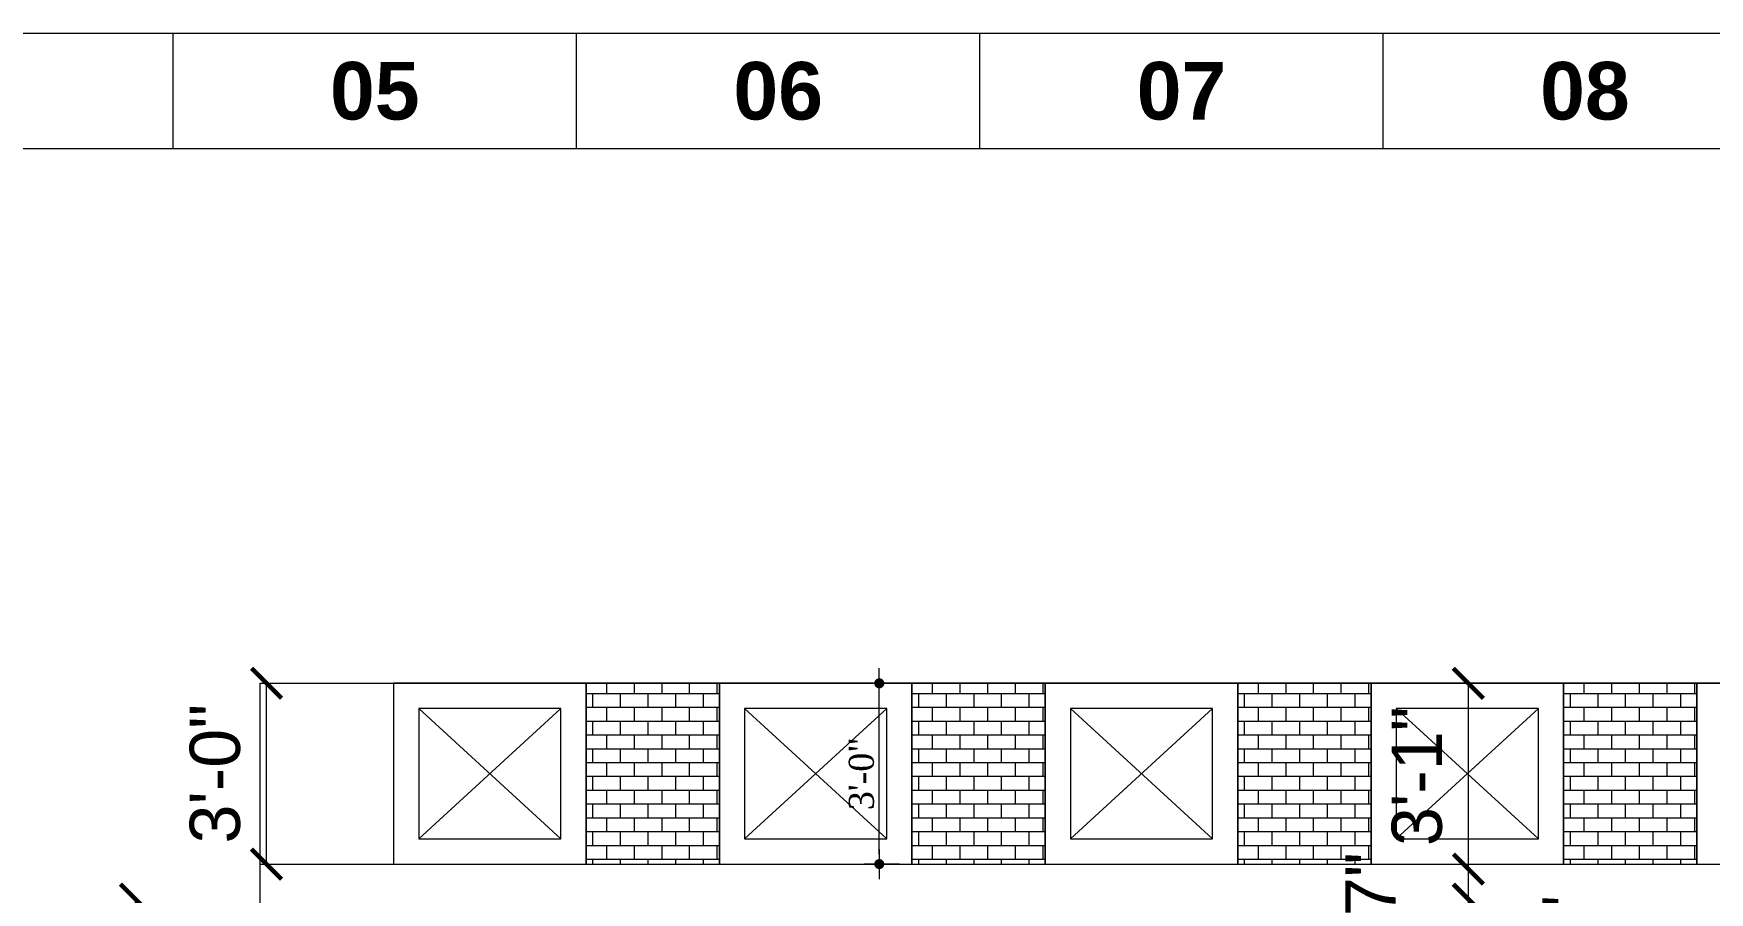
# Model space of a CAD drawing. Header units: inches. Extents: x -250485 to 735580, y -140410 to 288049.
# Drawn here: x 52211.8 to 52545.4, y 21974.3 to 22145.3 of the extents above; entities that cross this region are included whole.
import ezdxf

# ---------------------------------------------------------------- set-up
doc = ezdxf.new("R2010")
doc.units = ezdxf.units.IN
doc.header["$MEASUREMENT"] = 0
doc.header["$PDMODE"] = 35
doc.layers.get('0').update_dxf_attribs({"lineweight": 0})
doc.layers.get('Defpoints').update_dxf_attribs({"lineweight": 0})
for name, color, linetype, lineweight in [('DIM_WORKING', 7, 'Continuous', 0), ('FURNITURE', 144, 'Continuous', 0), ('HATCH', 252, 'Continuous', 0), ('Inline', 7, 'Continuous', 0), ('Layer1', 134, 'Continuous', 0), ('Outline', 7, 'Continuous', 0), ('Scale', 7, 'Continuous', 0), ('Scale_Text', 7, 'Continuous', 0), ('Titelblk', 7, 'Continuous', 25), ('TITLE', 7, 'Continuous', 20)]:
    doc.layers.add(name, color=color, linetype=linetype, lineweight=lineweight)
doc.styles.add('10IN', font='arial.ttf', dxfattribs={"height": 10})
doc.styles.add('REG', font='times.ttf')
doc.styles.get("Standard").update_dxf_attribs({"font": 'arialbd.ttf', "height": 24})
doc.styles.add('SX', font='arial.ttf')
doc.dimstyles.new('Dim-Pres', dxfattribs={"dimtxt": 5.5, "dimasz": 2, "dimexe": 1.5, "dimexo": 1.5, "dimgap": 1, "dimtad": 3, "dimdec": 0, "dimzin": 3, "dimdsep": 46, "dimlunit": 4, "dimtxsty": 'REG', "dimblk": 'point', "dimcen": 2, "dimclrd": 256, "dimclre": 256, "dimclrt": 7, "dimadec": 0, "dimazin": 0, "dimtfac": 0.75, "dimtdec": 0, "dimtmove": 1, "dimatfit": 3, "dimldrblk": 'point', "dimfxl": 0, "dimtolj": 1, "dimtzin": 0, "dimlwd": -1, "dimlwe": -1, "dimarcsym": 1})
doc.dimstyles.new('DIM1', dxfattribs={"dimtxt": 15, "dimasz": 24, "dimexe": 0, "dimexo": 0, "dimgap": 20, "dimtad": 0, "dimdec": 0, "dimzin": 3, "dimdsep": 46, "dimlunit": 3, "dimtxsty": 'SX', "dimblk": 'OPEN30', "dimcen": 0, "dimse1": 1, "dimse2": 1, "dimclrd": 256, "dimclrt": 2, "dimadec": 0, "dimazin": 0, "dimtfac": 1, "dimtdec": 0, "dimtmove": 2, "dimatfit": 0, "dimldrblk": 'OPEN30', "dimfxl": 1, "dimtvp": 1, "dimtolj": 1, "dimtzin": 3, "dimlwd": -1, "dimarcsym": 0})

# ---------------------------------------------------------------- blocks, each defined once
blk = doc.blocks.new('_ArchTick')
at = {"color": 0, "linetype": 'ByBlock', "const_width": 0.15}
blk.add_lwpolyline([(-0.5, -0.5), (0.5, 0.5)], dxfattribs=at)
blk = doc.blocks.new('*D443')
at = {"layer": 'Defpoints', "color": 0, "ltscale": 30, "transparency": 16777216}
for p in [(52256.96, 22015.92), (52258.22, 22015.92), (52256.96, 21979.92)]:
    blk.add_point(p, dxfattribs=at)
at = {"layer": 'DIM_WORKING', "ltscale": 30, "transparency": 16777216}
blk.add_line((52258.22, 21979.92), (52258.22, 22015.92), dxfattribs=at)
at = {"layer": 'DIM_WORKING', "ltscale": 30, "transparency": 16777216, "xscale": 6, "yscale": 6, "zscale": 6}
for p, rotation in [((52258.22, 22015.92), 90), ((52258.22, 21979.92), 270)]:
    blk.add_blockref('_ArchTick', p, dxfattribs=dict(at, rotation=rotation))
at = {"layer": 'DIM_WORKING', "ltscale": 30, "transparency": 16777216, "insert": (52248, 21997.92), "char_height": 10, "attachment_point": 5, "rotation": 90, "style": '10IN'}
blk.add_mtext('\\A1;3\'-0"', dxfattribs=at)
blk = doc.blocks.new('*D445')
at = {"layer": 'Defpoints', "color": 0, "ltscale": 30, "transparency": 16777216}
for p in [(52232.15, 21972.92), (52266.03, 21972.92), (52266.03, 21852.92)]:
    blk.add_point(p, dxfattribs=at)
at = {"layer": 'DIM_WORKING', "ltscale": 30, "transparency": 16777216}
blk.add_line((52232.15, 21852.92), (52232.15, 21972.92), dxfattribs=at)
at = {"layer": 'DIM_WORKING', "ltscale": 30, "transparency": 16777216, "xscale": 6, "yscale": 6, "zscale": 6}
for p, rotation in [((52232.15, 21972.92), 90), ((52232.15, 21852.92), 270)]:
    blk.add_blockref('_ArchTick', p, dxfattribs=dict(at, rotation=rotation))
at = {"layer": 'DIM_WORKING', "ltscale": 30, "transparency": 16777216, "insert": (52221.94, 21912.92), "char_height": 10, "attachment_point": 5, "rotation": 90, "style": '10IN'}
blk.add_mtext('\\A1;10\'-0"', dxfattribs=at)
blk = doc.blocks.new('*D468')
at = {"layer": 'Defpoints', "color": 0, "ltscale": 30, "transparency": 16777216}
for p in [(52480.46, 21972.92), (52497.43, 21972.92), (52480.46, 21938.92)]:
    blk.add_point(p, dxfattribs=at)
at = {"layer": 'DIM_WORKING', "ltscale": 30, "transparency": 16777216}
for p, q in [((52497.43, 21972.92), (52497.43, 21978.92)), ((52497.43, 21938.92), (52497.43, 21972.92)), ((52497.43, 21938.92), (52497.43, 21932.92))]:
    blk.add_line(p, q, dxfattribs=at)
at = {"layer": 'DIM_WORKING', "ltscale": 30, "transparency": 16777216, "xscale": 6, "yscale": 6, "zscale": 6}
for p, rotation in [((52497.43, 21972.92), 270), ((52497.43, 21938.92), 90)]:
    blk.add_blockref('_ArchTick', p, dxfattribs=dict(at, rotation=rotation))
at = {"layer": 'DIM_WORKING', "ltscale": 30, "transparency": 16777216, "insert": (52517.25, 21955.92), "char_height": 10, "attachment_point": 5, "rotation": 90, "style": '10IN'}
blk.add_mtext('\\A1;2\'-10"', dxfattribs=at)
blk = doc.blocks.new('*D469')
at = {"layer": 'Defpoints', "color": 0, "ltscale": 30, "transparency": 16777216}
for p in [(52497.43, 21978.92), (52497.43, 21978.92), (52480.46, 21972.92)]:
    blk.add_point(p, dxfattribs=at)
at = {"layer": 'DIM_WORKING', "ltscale": 30, "transparency": 16777216}
for p, q in [((52497.43, 21978.92), (52497.43, 21984.92)), ((52497.43, 21972.92), (52497.43, 21978.92)), ((52497.43, 21972.92), (52497.43, 21966.92))]:
    blk.add_line(p, q, dxfattribs=at)
at = {"layer": 'DIM_WORKING', "ltscale": 30, "transparency": 16777216, "xscale": 6, "yscale": 6, "zscale": 6}
for p, rotation in [((52497.43, 21978.92), 270), ((52497.43, 21972.92), 90)]:
    blk.add_blockref('_ArchTick', p, dxfattribs=dict(at, rotation=rotation))
at = {"layer": 'DIM_WORKING', "ltscale": 30, "transparency": 16777216, "insert": (52477.93, 21975.92), "char_height": 10, "attachment_point": 5, "rotation": 90, "style": '10IN'}
blk.add_mtext('\\A1;7"', dxfattribs=at)
blk = doc.blocks.new('*D470')
at = {"layer": 'Defpoints', "color": 0, "ltscale": 30, "transparency": 16777216}
for p in [(52497.21, 22015.92), (52497.43, 22015.92), (52497.43, 21978.92)]:
    blk.add_point(p, dxfattribs=at)
at = {"layer": 'DIM_WORKING', "ltscale": 30, "transparency": 16777216}
blk.add_line((52497.43, 21978.92), (52497.43, 22015.92), dxfattribs=at)
at = {"layer": 'DIM_WORKING', "ltscale": 30, "transparency": 16777216, "xscale": 6, "yscale": 6, "zscale": 6}
for p, rotation in [((52497.43, 22015.92), 90), ((52497.43, 21978.92), 270)]:
    blk.add_blockref('_ArchTick', p, dxfattribs=dict(at, rotation=rotation))
at = {"layer": 'DIM_WORKING', "ltscale": 30, "transparency": 16777216, "insert": (52487.22, 21997.42), "char_height": 10, "attachment_point": 5, "rotation": 90, "style": '10IN'}
blk.add_mtext('\\A1;3\'-1"', dxfattribs=at)
blk = doc.blocks.new('PAGE')
at = {"layer": 'Inline', "color": 252, "lineweight": 15}
blk.add_lwpolyline([(178051640.63, 22656441.11), (178051640.63, 22657235.79), (178050505.36, 22657235.79), (178050505.36, 22656441.11)], close=True, dxfattribs=at)
at = {"layer": 'Outline', "color": 252, "lineweight": 15}
blk.add_line((178051662.57, 22657252.66), (178050483.42, 22657252.66), dxfattribs=at)
at = {"layer": 'Scale', "color": 252, "lineweight": 9}
for p, q in [((178050719.01, 22657235.79), (178050719.01, 22657252.66)), ((178050778.01, 22657235.79), (178050778.01, 22657252.66)), ((178050837.01, 22657235.79), (178050837.01, 22657252.66)), ((178050896, 22657235.79), (178050896, 22657252.66))]:
    blk.add_line(p, q, dxfattribs=at)
at = {"layer": 'Scale_Text', "color": 252, "lineweight": 13, "char_height": 8.435, "width": 2.5102, "attachment_point": 5}
for s, insert in [('05', (178050748.51, 22657244.22)), ('06', (178050807.51, 22657244.22)), ('07', (178050866.5, 22657244.22)), ('08', (178050925.5, 22657244.22))]:
    blk.add_mtext(s, dxfattribs=dict(at, insert=insert))
blk = doc.blocks.new('Title')
at = {"layer": 'Titelblk', "color": 3, "linetype": 'Continuous', "lineweight": 0, "xscale": 3.014611567961765, "yscale": 3.014611567959946, "zscale": 3.014611567966516}
blk.add_blockref('PAGE', (-536855255.83, -68388223.96), dxfattribs=at)
blk = doc.blocks.new('dot')
at = {"color": 4}
for p, q in [((-1.5, 0), (1.5, 0)), ((0, 1.5), (0, -1.5))]:
    blk.add_line(p, q, dxfattribs=at)
at = {"color": 6, "const_width": 0.5}
blk.add_lwpolyline([(-0.25, 0, 1), (0.25, 0, 1)], format="xyb", close=True, dxfattribs=at)
blk = doc.blocks.new('point')
blk.add_blockref('dot', (0, 0))
blk = doc.blocks.new('*D645')
at = {"layer": 'Defpoints', "color": 0, "ltscale": 30, "transparency": 16777216}
for p in [(52380.18, 22015.92), (52386.66, 22015.92), (52386.66, 21979.92)]:
    blk.add_point(p, dxfattribs=at)
at = {"layer": 'Layer1', "ltscale": 30, "transparency": 16777216}
for p, q in [((52384.18, 22015.92), (52378.68, 22015.92)), ((52380.18, 21981.92), (52380.18, 22013.92)), ((52384.18, 21979.92), (52378.68, 21979.92))]:
    blk.add_line(p, q, dxfattribs=at)
at = {"layer": 'Layer1', "ltscale": 30, "transparency": 16777216, "xscale": 2, "yscale": 2, "zscale": 2}
for p, rotation in [((52380.18, 22015.92), 90), ((52380.18, 21979.92), 270)]:
    blk.add_blockref('point', p, dxfattribs=dict(at, rotation=rotation))
at = {"layer": 'Layer1', "color": 7, "ltscale": 30, "transparency": 16777216, "insert": (52376.64, 21997.92), "char_height": 5, "attachment_point": 5, "rotation": 90, "style": 'REG'}
blk.add_mtext('\\A1;3\'-0"', dxfattribs=at)

msp = doc.modelspace()

# ---------------------------------------------------------------- hatches: boundary and pattern name
at = {"layer": 'DIM_WORKING', "ltscale": 30}
h = msp.add_hatch(dxfattribs=at)
h.set_pattern_fill('BRICK', color=256, scale=11, style=0)
h.set_pattern_definition([(0, (45750.68, 21466.6476), (0, 2.75), []), (90, (45750.68, 21466.6476), (-5.5, 3e-16), [2.75, -2.75]), (90, (45753.43, 21466.6476), (-5.5, 3e-16), [-2.75, 2.75])])
h.paths.add_polyline_path([(52321.81, 22015.92), (52321.81, 21979.92), (52348.37, 21979.92), (52348.37, 22015.92)])
h = msp.add_hatch(dxfattribs=at)
h.set_pattern_fill('BRICK', color=256, scale=11, style=0)
h.set_pattern_definition([(0, (45815.529, 21466.6476), (0, 2.75), []), (90, (45815.529, 21466.6476), (-5.5, 3e-16), [2.75, -2.75]), (90, (45818.279, 21466.6476), (-5.5, 3e-16), [-2.75, 2.75])])
h.paths.add_polyline_path([(52413.22, 22015.92), (52386.66, 22015.92), (52386.66, 21979.92), (52413.22, 21979.92)])
h = msp.add_hatch(dxfattribs=at)
h.set_pattern_fill('BRICK', color=256, scale=11, style=0)
h.set_pattern_definition([(0, (45880.378, 21466.6476), (0, 2.75), []), (90, (45880.378, 21466.6476), (-5.5, 3e-16), [2.75, -2.75]), (90, (45883.128, 21466.6476), (-5.5, 3e-16), [-2.75, 2.75])])
h.paths.add_polyline_path([(52478.07, 22015.92), (52451.51, 22015.92), (52451.51, 21979.92), (52478.07, 21979.92)])
h = msp.add_hatch(dxfattribs=at)
h.set_pattern_fill('BRICK', color=256, scale=11, style=0)
h.set_pattern_definition([(0, (45945.227, 21466.6476), (0, 2.75), []), (90, (45945.227, 21466.6476), (-5.5, 3e-16), [2.75, -2.75]), (90, (45947.977, 21466.6476), (-5.5, 3e-16), [-2.75, 2.75])])
h.paths.add_polyline_path([(52542.92, 22015.92), (52516.36, 22015.92), (52516.36, 21979.92), (52542.92, 21979.92)])

# ---------------------------------------------------------------- linework, layer by layer
msp.add_line((52256.96, 21979.92), (52256.96, 22015.92), dxfattribs=at)
for points in [[(52256.96, 22015.92), (52841.71, 22015.92)], [(52256.96, 21979.92), (52869.96, 21979.92)]]:
    msp.add_lwpolyline(points, dxfattribs=at)
for points in [[(52348.37, 22015.92), (52321.81, 22015.92), (52321.81, 21979.92), (52348.37, 21979.92)], [(52413.22, 22015.92), (52386.66, 22015.92), (52386.66, 21979.92), (52413.22, 21979.92)], [(52478.07, 22015.92), (52451.51, 22015.92), (52451.51, 21979.92), (52478.07, 21979.92)], [(52542.92, 22015.92), (52516.36, 22015.92), (52516.36, 21979.92), (52542.92, 21979.92)]]:
    msp.add_lwpolyline(points, close=True, dxfattribs=at)
at = {"layer": 'FURNITURE', "ltscale": 30}
for p, q in [((52316.81, 22010.92), (52288.52, 21984.92)), ((52288.52, 22010.92), (52316.81, 21984.92)), ((52381.66, 22010.92), (52353.37, 21984.92)), ((52353.37, 22010.92), (52381.66, 21984.92)), ((52446.51, 22010.92), (52418.22, 21984.92)), ((52418.22, 22010.92), (52446.51, 21984.92)), ((52511.36, 22010.92), (52483.07, 21984.92)), ((52483.07, 22010.92), (52511.36, 21984.92))]:
    msp.add_line(p, q, dxfattribs=at)
for points in [[(52321.81, 22015.92), (52283.52, 22015.92), (52283.52, 21979.92), (52321.81, 21979.92)], [(52386.66, 22015.92), (52348.37, 22015.92), (52348.37, 21979.92), (52386.66, 21979.92)], [(52451.51, 22015.92), (52413.22, 22015.92), (52413.22, 21979.92), (52451.51, 21979.92)], [(52516.36, 22015.92), (52478.07, 22015.92), (52478.07, 21979.92), (52516.36, 21979.92)], [(52581.21, 22015.92), (52542.92, 22015.92), (52542.92, 21979.92), (52581.21, 21979.92)], [(52316.81, 22010.92), (52288.52, 22010.92), (52288.52, 21984.92), (52316.81, 21984.92)], [(52381.66, 22010.92), (52353.37, 22010.92), (52353.37, 21984.92), (52381.66, 21984.92)], [(52446.51, 22010.92), (52418.22, 22010.92), (52418.22, 21984.92), (52446.51, 21984.92)], [(52511.36, 22010.92), (52483.07, 22010.92), (52483.07, 21984.92), (52511.36, 21984.92)]]:
    msp.add_lwpolyline(points, close=True, dxfattribs=at)
at = {"layer": 'HATCH', "ltscale": 30}
msp.add_line((52256.96, 21852.92), (52256.96, 21979.92), dxfattribs=at)

# ---------------------------------------------------------------- block references
at = {"layer": 'TITLE', "xscale": 0.4514072680613026, "yscale": 0.4514072680613026, "zscale": 0.4514072643306897}
msp.add_blockref('Title', (98056.84, 60699.12), dxfattribs=at)

# ---------------------------------------------------------------- dimensions: what is measured, and where the dimension line sits
at = {"layer": 'DIM_WORKING', "ltscale": 30}
for base, p1, p2, picture, middle in [((52258.22, 22015.92), (52256.96, 21979.92), (52256.96, 22015.92), '*D443', (52248, 21997.92)), ((52497.43, 22015.92), (52497.43, 21978.92), (52497.21, 22015.92), '*D470', (52487.22, 21997.42)), ((52232.15, 21972.92), (52266.03, 21852.92), (52266.03, 21972.92), '*D445', (52221.94, 21912.92)), ((52497.43, 21972.92), (52480.46, 21938.92), (52480.46, 21972.92), '*D468', (52517.25, 21955.92))]:
    dim = msp.add_linear_dim(base=base, p1=p1, p2=p2, angle=90, dimstyle='DIM1', override={"dimtxt": 8, "dimasz": 6, "dimgap": 3, "dimtxsty": '10IN', "dimblk": 'ArchTick', "dimclrt": 256, "dimldrblk": 'ArchTick', "dimfxl": 4, "dimarcsym": 1}, dxfattribs=at)
    dim.commit()
    dim.dimension.update_dxf_attribs({"geometry": picture, "text_midpoint": middle})
dim = msp.add_linear_dim(base=(52497.43, 21978.92), p1=(52480.46, 21972.92), p2=(52497.43, 21978.92), angle=90, text='7"', dimstyle='DIM1', override={"dimtxt": 8, "dimasz": 6, "dimgap": 3, "dimtxsty": '10IN', "dimblk": 'ArchTick', "dimclrt": 256, "dimldrblk": 'ArchTick', "dimfxl": 4, "dimarcsym": 1}, dxfattribs=at)
dim.commit()
dim.dimension.update_dxf_attribs({"geometry": '*D469', "text_midpoint": (52477.93, 21975.92)})
at = {"layer": 'Layer1', "ltscale": 30}
dim = msp.add_linear_dim(base=(52380.18, 22015.92), p1=(52386.66, 21979.92), p2=(52386.66, 22015.92), angle=90, dimstyle='Dim-Pres', override={"dimtxt": 5, "dimfxl": 4, "dimfxlon": 1}, dxfattribs=at)
dim.commit()
dim.dimension.update_dxf_attribs({"geometry": '*D645', "text_midpoint": (52376.64, 21997.92)})

doc.saveas('drawing.dxf')
